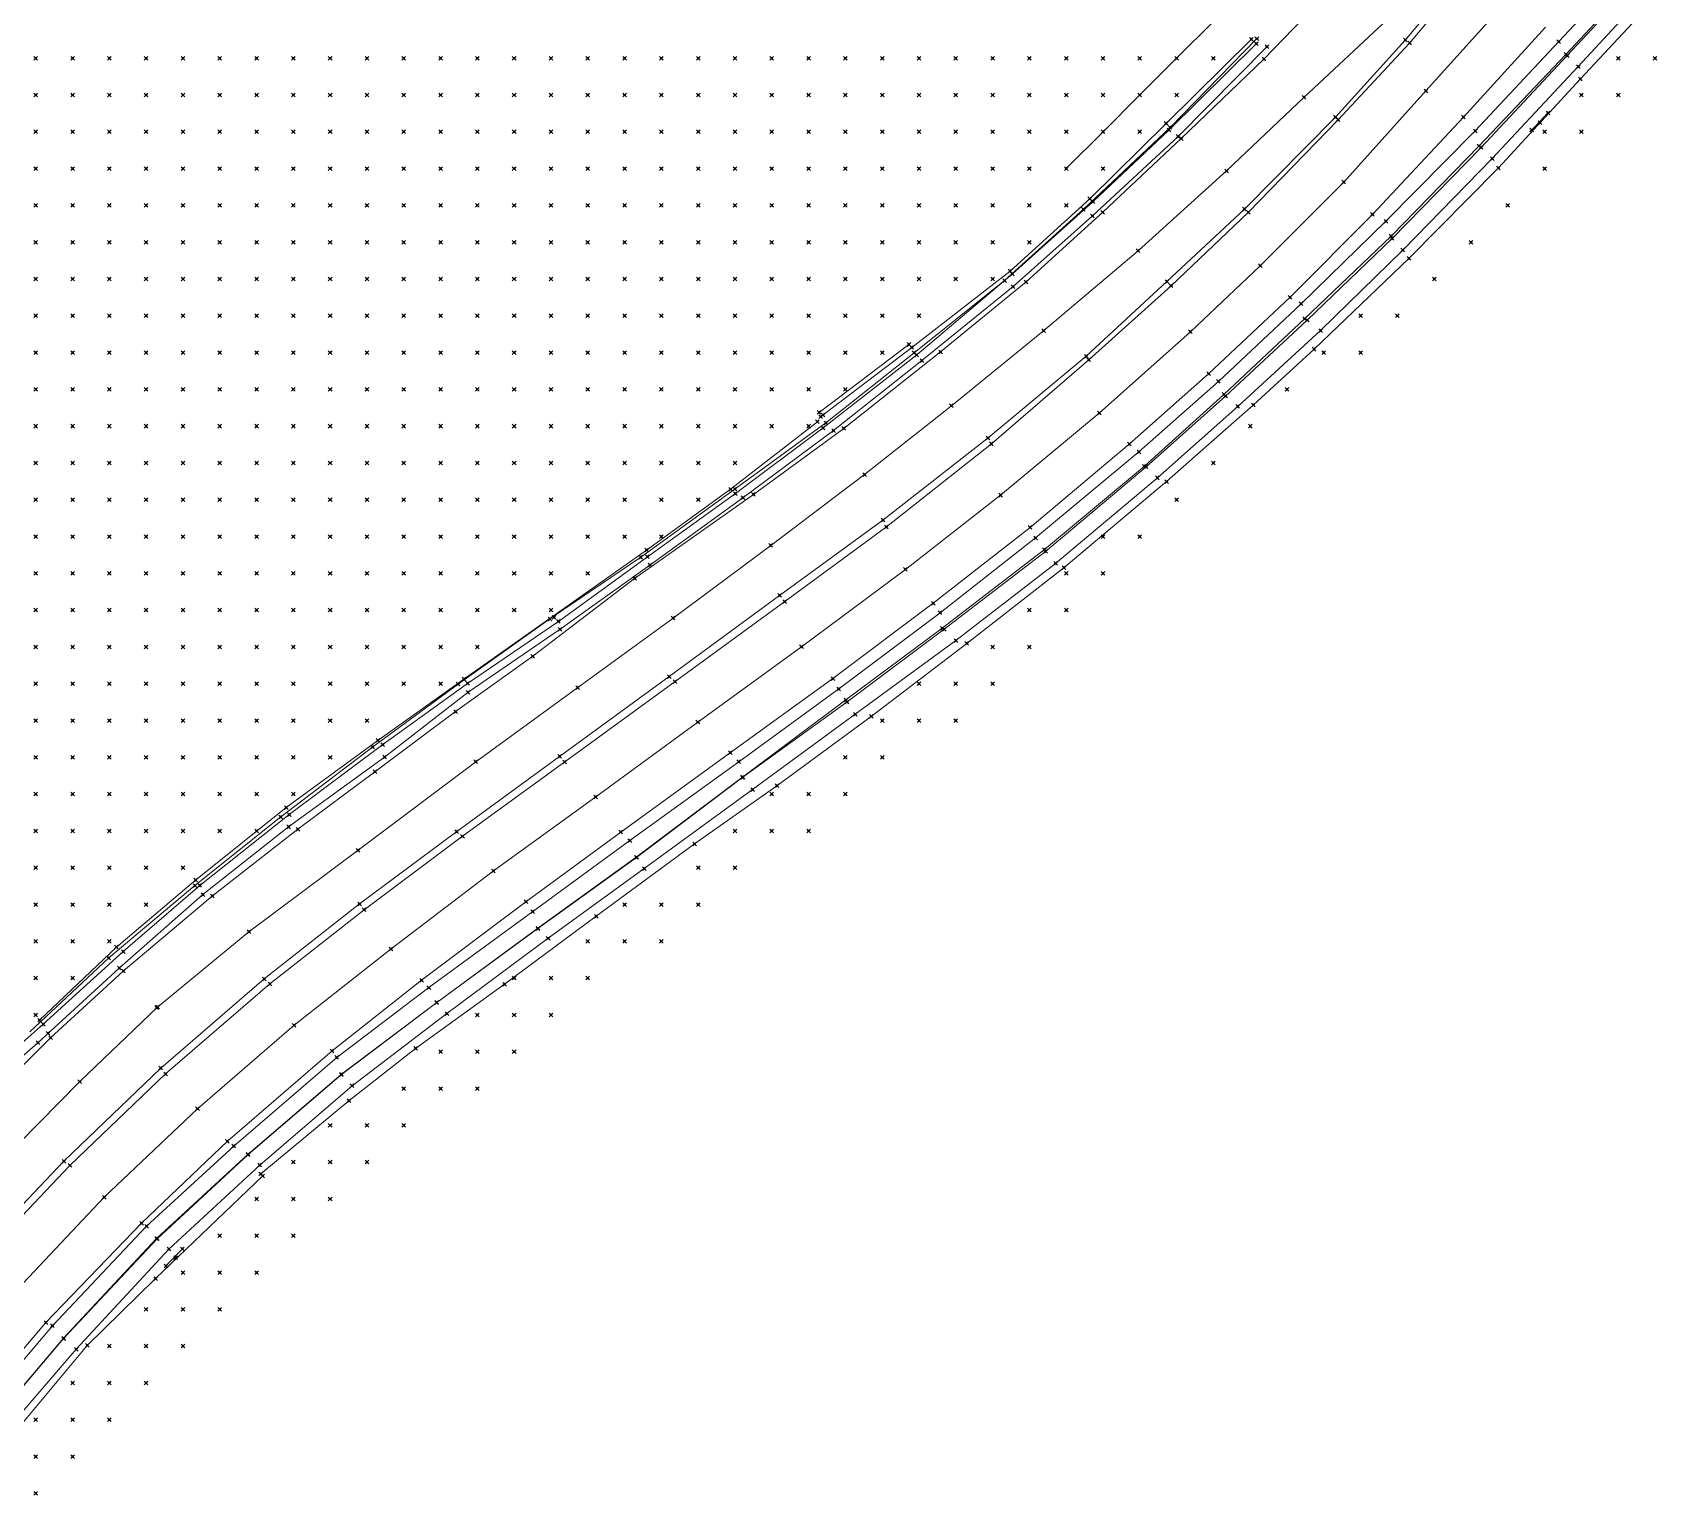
# Model space of a CAD drawing. Header units: metres. Extents: x 441556 to 446409, y 432338 to 461058.
# Drawn here: x 441929.8 to 442063.6, y 454076.5 to 454195.7 of the extents above; entities that cross this region are included whole.
import ezdxf

# ---------------------------------------------------------------- set-up
doc = ezdxf.new("R2010")
doc.units = ezdxf.units.M
doc.header["$MEASUREMENT"] = 0
doc.header["$PDMODE"] = 35
doc.header["$PDSIZE"] = 0.15
for name, color, linetype, lineweight in [('DTM-BRE-RevN_GRP_ CAROSABIL', 2, 'Continuous', 0), ('DTM-BRE-RevN_GRP_ACOSTAMENT', 2, 'Continuous', 0), ('DTM-BRE-RevN_GRP_AX', 2, 'Continuous', 0), ('DTM-BRE-RevN_GRP_CANAL', 2, 'Continuous', 0), ('DTM-BRE-RevN_GRP_PARAPET METALIC', 2, 'Continuous', 0), ('DTM-BRE-RevN_GRP_PARAPET NEW JERSEY', 2, 'Continuous', 0), ('DTM-BRE-RevN_GRP_SANT BETON SUS', 2, 'Continuous', 0), ('DTM-BRE-RevN_GRP_SANT PAMANT JOS', 2, 'Continuous', 0), ('DTM-BRE-RevN_GRP_TALUZ JOS', 2, 'Continuous', 0), ('DTM-BRE-RevN_GRP_ZID SPRIJIN JOS', 2, 'Continuous', 0), ('DTM-BRE-RevN_GRP_ZID SPRIJIN SUS', 2, 'Continuous', 0), ('DTM-BRE-RevN_YP_RevL', 1, 'Continuous', 0), ('DTM-NOK-RevN_LIDAR_co_lidar', 91, 'Continuous', 0), ('DTM-NOK-RevN_RTK', 32, 'Continuous', 0)]:
    doc.layers.add(name, color=color, linetype=linetype, lineweight=lineweight)

msp = doc.modelspace()

# ---------------------------------------------------------------- linework, layer by layer
at = {"layer": 'DTM-BRE-RevN_GRP_ CAROSABIL'}
for p, q in [((442030.109, 454193.598, 359.88), (442036.666, 454200.374, 359.946)), ((442046.368, 454188.865, 360.224), (442053.057, 454196.206, 360.142)), ((442023.37, 454187.118, 359.814), (442030.109, 454193.598, 359.88)), ((442038.959, 454180.935, 360.251), (442046.368, 454188.865, 360.224)), ((442016.972, 454181.114, 359.78), (442023.37, 454187.118, 359.814)), ((442010.734, 454175.436, 359.814), (442016.972, 454181.114, 359.78)), ((442032.243, 454174.183, 360.24), (442038.959, 454180.935, 360.251)), ((442003.756, 454169.728, 359.761), (442010.734, 454175.436, 359.814)), ((442025.607, 454167.943, 360.214), (442032.243, 454174.183, 360.24)), ((441995.87, 454163.493, 359.76), (442003.756, 454169.728, 359.761)), ((442019.142, 454162.212, 360.211), (442025.607, 454167.943, 360.214)), ((441988.508, 454158.107, 359.68), (441995.87, 454163.493, 359.76)), ((442011.049, 454155.427, 360.141), (442019.142, 454162.212, 360.211)), ((441978.824, 454151.262, 359.706), (441988.508, 454158.107, 359.68)), ((442003.165, 454149.245, 360.094), (442011.049, 454155.427, 360.141)), ((441970.527, 454144.913, 359.796), (441978.824, 454151.262, 359.706)), ((441994.98, 454143.098, 360.076), (442003.165, 454149.245, 360.094)), ((441964.238, 454140.409, 359.827), (441970.527, 454144.913, 359.796)), ((441986.629, 454137.074, 359.869), (441994.98, 454143.098, 360.076)), ((441957.655, 454135.501, 359.855), (441964.238, 454140.409, 359.827)), ((441977.696, 454130.59, 359.768), (441986.629, 454137.074, 359.869)), ((441951.385, 454130.821, 359.899), (441957.655, 454135.501, 359.855)), ((441944.41, 454125.384, 359.833), (441951.385, 454130.821, 359.899)), ((441969.965, 454124.913, 359.639), (441977.696, 454130.59, 359.768)), ((441937.15, 454119.259, 359.818), (441944.41, 454125.384, 359.833)), ((441961.459, 454118.512, 359.509), (441969.965, 454124.913, 359.639)), ((441931.23, 454113.824, 359.781), (441937.15, 454119.259, 359.818)), ((441954.168, 454112.754, 359.454), (441961.459, 454118.512, 359.509)), ((441925.351, 454107.96, 359.842), (441931.23, 454113.824, 359.781)), ((441945.641, 454105.392, 359.41), (441954.168, 454112.754, 359.454)), ((441938.636, 454098.701, 359.414), (441945.641, 454105.392, 359.41)), ((441930.841, 454090.61, 359.39), (441938.636, 454098.701, 359.414)), ((441924.731, 454083.416, 359.372), (441930.841, 454090.61, 359.39))]:
    msp.add_line(p, q, dxfattribs=at)
at = {"layer": 'DTM-BRE-RevN_GRP_ACOSTAMENT'}
for p, q in [((442054.719, 454193.974, 360.151), (442061.982, 454201.777, 359.989)), ((442047.647, 454186.512, 360.243), (442054.719, 454193.974, 360.151)), ((442040.476, 454179.162, 360.284), (442047.647, 454186.512, 360.243)), ((442033.424, 454172.434, 360.285), (442040.476, 454179.162, 360.284)), ((442026.851, 454166.265, 360.282), (442033.424, 454172.434, 360.285)), ((442020.37, 454160.408, 360.262), (442026.851, 454166.265, 360.282)), ((442012.222, 454153.612, 360.194), (442020.37, 454160.408, 360.262)), ((442003.898, 454147.199, 360.15), (442012.222, 454153.612, 360.194)), ((441996.039, 454141.354, 360.075), (442003.898, 454147.199, 360.15)), ((441987.613, 454135.061, 359.899), (441996.039, 454141.354, 360.075)), ((441978.963, 454128.532, 359.754), (441987.613, 454135.061, 359.899)), ((441970.942, 454122.743, 359.579), (441978.963, 454128.532, 359.754)), ((441962.692, 454116.7, 359.473), (441970.942, 454122.743, 359.579)), ((441954.925, 454110.855, 359.44), (441962.692, 454116.7, 359.473)), ((441947.322, 454104.324, 359.385), (441954.925, 454110.855, 359.44)), ((441939.863, 454097.459, 359.383), (441947.322, 454104.324, 359.385)), ((441932.289, 454089.334, 359.372), (441939.863, 454097.459, 359.383)), ((441926.668, 454082.718, 359.342), (441932.289, 454089.334, 359.372))]:
    msp.add_line(p, q, dxfattribs=at)
at = {"layer": 'DTM-BRE-RevN_GRP_AX'}
for p, q in [((442043.318, 454190.999, 360.149), (442050.254, 454198.722, 360.094)), ((442040.258, 454196.908, 360.046), (442033.384, 454190.488, 360.071)), ((442033.384, 454190.488, 360.071), (442027.063, 454184.473, 359.987)), ((442036.614, 454183.567, 360.177), (442043.318, 454190.999, 360.149)), ((442027.063, 454184.473, 359.987), (442019.852, 454177.975, 359.893)), ((442029.812, 454176.754, 360.159), (442036.614, 454183.567, 360.177)), ((442019.852, 454177.975, 359.893), (442012.157, 454171.445, 359.909)), ((442024.12, 454171.369, 360.176), (442029.812, 454176.754, 360.159)), ((442012.157, 454171.445, 359.909), (442004.642, 454165.344, 359.847)), ((442016.687, 454164.744, 360.061), (442024.12, 454171.369, 360.176)), ((442004.642, 454165.344, 359.847), (441997.567, 454159.732, 359.816)), ((442008.647, 454158.049, 360.046), (442016.687, 454164.744, 360.061)), ((441997.567, 454159.732, 359.816), (441989.916, 454153.952, 359.759)), ((442000.888, 454152.004, 360.005), (442008.647, 454158.049, 360.046)), ((441989.916, 454153.952, 359.759), (441981.963, 454148.026, 359.736)), ((441992.425, 454145.692, 359.929), (442000.888, 454152.004, 360.005)), ((441981.963, 454148.026, 359.736), (441974.183, 454142.364, 359.729)), ((441983.976, 454139.554, 359.835), (441992.425, 454145.692, 359.929)), ((441974.183, 454142.364, 359.729), (441965.875, 454136.318, 359.756)), ((441975.655, 454133.457, 359.767), (441983.976, 454139.554, 359.835)), ((441965.875, 454136.318, 359.756), (441956.288, 454129.113, 359.734)), ((441967.32, 454127.418, 359.686), (441975.655, 454133.457, 359.767)), ((441956.288, 454129.113, 359.734), (441947.383, 454122.46, 359.763)), ((441958.979, 454121.07, 359.603), (441967.32, 454127.418, 359.686)), ((441947.383, 454122.46, 359.763), (441939.949, 454116.323, 359.772)), ((441951.073, 454114.838, 359.535), (441958.979, 454121.07, 359.603)), ((441939.949, 454116.323, 359.772), (441933.608, 454110.245, 359.709)), ((441943.199, 454108.042, 359.483), (441951.073, 454114.838, 359.535)), ((441933.608, 454110.245, 359.709), (441926.306, 454102.861, 359.68)), ((441935.594, 454100.82, 359.465), (441943.199, 454108.042, 359.483)), ((441928.126, 454092.91, 359.427), (441935.594, 454100.82, 359.465))]:
    msp.add_line(p, q, dxfattribs=at)
at = {"layer": 'DTM-BRE-RevN_GRP_CANAL'}
for p, q in [((442051.935, 454187.805, 358.784), (442053.254, 454189.21, 358.768)), ((441940.621, 454095.224, 357.933), (441941.966, 454096.617, 358.012))]:
    msp.add_line(p, q, dxfattribs=at)
at = {"layer": 'DTM-BRE-RevN_GRP_PARAPET METALIC'}
for p, q in [((442054.143, 454195.019, 360.164), (442061.152, 454202.583, 360.011)), ((442047.34, 454187.742, 360.245), (442054.143, 454195.019, 360.164)), ((442040.053, 454180.38, 360.262), (442047.34, 454187.742, 360.245)), ((442033.137, 454173.647, 360.265), (442040.053, 454180.38, 360.262)), ((442026.399, 454167.32, 360.249), (442033.137, 454173.647, 360.265)), ((442019.926, 454161.58, 360.233), (442026.399, 454167.32, 360.249)), ((442011.497, 454154.561, 360.168), (442019.926, 454161.58, 360.233)), ((442003.723, 454148.468, 360.112), (442011.497, 454154.561, 360.168)), ((441995.466, 454142.258, 360.057), (442003.723, 454148.468, 360.112)), ((441987.305, 454136.324, 359.885), (441995.466, 454142.258, 360.057)), ((441978.434, 454129.899, 359.781), (441987.305, 454136.324, 359.885)), ((441970.521, 454124.104, 359.62), (441978.434, 454129.899, 359.781)), ((441962.052, 454117.907, 359.491), (441970.521, 454124.104, 359.62)), ((441954.546, 454112.217, 359.459), (441962.052, 454117.907, 359.491)), ((441946.159, 454104.992, 359.364), (441954.546, 454112.217, 359.459)), ((441939.05, 454098.461, 359.375), (441946.159, 454104.992, 359.364)), ((441931.375, 454090.344, 359.384), (441939.05, 454098.461, 359.375)), ((441925.35, 454083.298, 359.366), (441931.375, 454090.344, 359.384))]:
    msp.add_line(p, q, dxfattribs=at)
at = {"layer": 'DTM-BRE-RevN_GRP_PARAPET NEW JERSEY'}
for p, q in [((442048, 454202.72, 360.095), (442041.626, 454195.147, 360.116)), ((442041.989, 454194.9, 360.191), (442048.551, 454202.711, 360.081)), ((442041.626, 454195.147, 360.116), (442035.945, 454188.865, 360.1)), ((442036.151, 454188.647, 360.059), (442041.989, 454194.9, 360.191)), ((442035.945, 454188.865, 360.1), (442028.518, 454181.371, 360.014)), ((442028.847, 454181.112, 360.023), (442036.151, 454188.647, 360.059)), ((442028.518, 454181.371, 360.014), (442022.212, 454175.458, 360.041)), ((442022.55, 454175.119, 360.059), (442028.847, 454181.112, 360.023)), ((442022.212, 454175.458, 360.041), (442015.633, 454169.373, 360.003)), ((442015.834, 454169.083, 360.035), (442022.55, 454175.119, 360.059)), ((442015.633, 454169.373, 360.003), (442007.626, 454162.711, 359.982)), ((442007.901, 454162.234, 360.003), (442015.834, 454169.083, 360.035)), ((442007.626, 454162.711, 359.982), (441999.065, 454156.016, 359.961)), ((441999.347, 454155.462, 359.967), (442007.901, 454162.234, 360.003)), ((441999.065, 454156.016, 359.961), (441990.641, 454149.874, 359.886)), ((441991.062, 454149.371, 359.905), (441999.347, 454155.462, 359.967)), ((441990.641, 454149.874, 359.886), (441981.647, 454143.261, 359.832)), ((441982.116, 454142.849, 359.817), (441991.062, 454149.371, 359.905)), ((441981.647, 454143.261, 359.832), (441972.71, 454136.754, 359.772)), ((441973.131, 454136.304, 359.773), (441982.116, 454142.849, 359.817)), ((441972.71, 454136.754, 359.772), (441964.323, 454130.629, 359.724)), ((441964.796, 454130.242, 359.717), (441973.131, 454136.304, 359.773)), ((441964.323, 454130.629, 359.724), (441956.406, 454124.731, 359.683)), ((441956.776, 454124.254, 359.663), (441964.796, 454130.242, 359.717)), ((441956.406, 454124.731, 359.683), (441948.635, 454118.62, 359.655)), ((441949.105, 454118.216, 359.646), (441956.776, 454124.254, 359.663)), ((441948.635, 454118.62, 359.655), (441940.204, 454111.347, 359.6)), ((441940.603, 454110.882, 359.595), (441949.105, 454118.216, 359.646)), ((441940.204, 454111.347, 359.6), (441932.308, 454103.762, 359.595)), ((441932.806, 454103.419, 359.582), (441940.603, 454110.882, 359.595)), ((441932.308, 454103.762, 359.595), (441924.894, 454095.963, 359.609)), ((441925.308, 454095.543, 359.569), (441932.806, 454103.419, 359.582))]:
    msp.add_line(p, q, dxfattribs=at)
at = {"layer": 'DTM-BRE-RevN_GRP_SANT BETON SUS'}
for p, q in [((442022.46, 454188.03, 359.721), (442029.534, 454195.259, 359.787)), ((442023.12, 454187.287, 359.717), (442030.351, 454194.597, 359.89)), ((442015.398, 454181.357, 359.76), (442022.46, 454188.03, 359.721)), ((442016.136, 454180.814, 359.807), (442023.12, 454187.287, 359.717)), ((442008.97, 454175.537, 359.782), (442015.398, 454181.357, 359.76)), ((442009.67, 454175.048, 359.757), (442016.136, 454180.814, 359.807)), ((442001.598, 454169.653, 359.64), (442008.97, 454175.537, 359.782)), ((442002.243, 454169.019, 359.658), (442009.67, 454175.048, 359.757)), ((441994.421, 454163.943, 359.736), (442001.598, 454169.653, 359.64)), ((441995.034, 454163.319, 359.764), (442002.243, 454169.019, 359.658)), ((441987.008, 454158.562, 359.645), (441994.421, 454163.943, 359.736)), ((441987.648, 454157.844, 359.632), (441995.034, 454163.319, 359.764)), ((441979.328, 454152.996, 359.653), (441987.008, 454158.562, 359.645)), ((441980.067, 454152.349, 359.633), (441987.648, 454157.844, 359.632)), ((441971.926, 454147.965, 359.723), (441979.328, 454152.996, 359.653)), ((441972.749, 454147.116, 359.864), (441980.067, 454152.349, 359.633)), ((441964.438, 454142.646, 359.752), (441971.926, 454147.965, 359.723)), ((441965.245, 454141.982, 359.914), (441972.749, 454147.116, 359.864)), ((441957.478, 454137.527, 360.001), (441964.438, 454142.646, 359.752)), ((441958.448, 454136.706, 359.976), (441965.245, 454141.982, 359.914)), ((441949.986, 454131.828, 359.662), (441957.478, 454137.527, 360.001)), ((441950.626, 454131.016, 359.875), (441958.448, 454136.706, 359.976)), ((441942.983, 454126.232, 359.614), (441949.986, 454131.828, 359.662)), ((441943.646, 454125.494, 359.83), (441950.626, 454131.016, 359.875)), ((441935.97, 454120.337, 359.67), (441942.983, 454126.232, 359.614)), ((441936.817, 454119.497, 359.887), (441943.646, 454125.494, 359.83)), ((441929.543, 454114.317, 359.721), (441935.97, 454120.337, 359.67)), ((441930.193, 454113.413, 359.976), (441936.817, 454119.497, 359.887)), ((441926.937, 454110.575, 359.77), (441930.193, 454113.413, 359.976))]:
    msp.add_line(p, q, dxfattribs=at)
at = {"layer": 'DTM-BRE-RevN_GRP_SANT PAMANT JOS'}
for p, q in [((442029.485, 454194.838, 359.517), (442022.372, 454187.81, 359.498)), ((442022.372, 454187.81, 359.498), (442016.183, 454181.975, 359.461)), ((442016.183, 454181.975, 359.461), (442009.614, 454176.084, 359.472)), ((442009.614, 454176.084, 359.472), (442001.811, 454169.478, 359.499)), ((442001.811, 454169.478, 359.499), (441994.183, 454163.529, 359.262)), ((441994.183, 454163.529, 359.262), (441987.038, 454158.183, 359.421)), ((441987.038, 454158.183, 359.421), (441979.86, 454153.036, 359.407)), ((441979.86, 454153.036, 359.407), (441972.617, 454147.76, 359.568)), ((441972.617, 454147.76, 359.568), (441965.213, 454142.708, 359.463)), ((441965.213, 454142.708, 359.463), (441958.299, 454137.716, 359.396)), ((441958.299, 454137.716, 359.396), (441950.672, 454132.014, 359.419)), ((441950.672, 454132.014, 359.419), (441943.383, 454126.237, 359.351)), ((441943.383, 454126.237, 359.351), (441937.147, 454120.851, 359.332)), ((441937.147, 454120.851, 359.332), (441930.632, 454114.93, 359.336)), ((441930.632, 454114.93, 359.336), (441926.329, 454111.13, 359.392))]:
    msp.add_line(p, q, dxfattribs=at)
at = {"layer": 'DTM-BRE-RevN_GRP_TALUZ JOS'}
for p, q in [((441993.72, 454164.039, 359.512), (441986.646, 454158.526, 359.61)), ((441986.646, 454158.526, 359.61), (441979.795, 454153.578, 359.617)), ((441964.914, 454143.052, 359.698), (441957.9, 454138.064, 359.599)), ((441957.9, 454138.064, 359.599), (441950.427, 454132.588, 359.58)), ((441950.427, 454132.588, 359.58), (441943.041, 454126.674, 359.583)), ((441943.041, 454126.674, 359.583), (441936.596, 454121.218, 359.596)), ((441936.596, 454121.218, 359.596), (441930.323, 454115.257, 359.56))]:
    msp.add_line(p, q, dxfattribs=at)
at = {"layer": 'DTM-BRE-RevN_GRP_ZID SPRIJIN JOS'}
for p, q in [((442063.627, 454200.27, 355.606), (442055.904, 454191.975, 355.683)), ((442029.086, 454195.211, 359.7), (442022.143, 454188.348, 359.701)), ((442055.904, 454191.975, 355.683), (442049.225, 454184.721, 355.741)), ((442022.143, 454188.348, 359.701), (442015.921, 454182.214, 359.699)), ((442049.225, 454184.721, 355.741), (442041.931, 454177.345, 355.782)), ((442015.921, 454182.214, 359.699), (442009.42, 454176.308, 359.694)), ((442041.931, 454177.345, 355.782), (442034.199, 454169.949, 355.842)), ((442009.42, 454176.308, 359.694), (442001.411, 454170.087, 359.673)), ((442001.411, 454170.087, 359.673), (441994.187, 454164.595, 360.796)), ((442034.199, 454169.949, 355.842), (442029.259, 454165.41, 355.89)), ((442029.259, 454165.41, 355.89), (442022.181, 454159.15, 355.757)), ((441994.187, 454164.595, 360.796), (441993.984, 454164.451, 359.643)), ((442022.181, 454159.15, 355.757), (442013.828, 454152.146, 355.628)), ((442013.828, 454152.146, 355.628), (442005.896, 454145.968, 355.655)), ((442005.896, 454145.968, 355.655), (441998.104, 454140.022, 355.658)), ((441998.104, 454140.022, 355.658), (441990.419, 454134.36, 355.565)), ((441990.419, 454134.36, 355.565), (441983.712, 454129.619, 355.557)), ((441983.712, 454129.619, 355.557), (441975.691, 454123.732, 355.447)), ((441975.691, 454123.732, 355.447), (441968.224, 454118.185, 355.348)), ((441968.224, 454118.185, 355.348), (441960.973, 454112.955, 355.277)), ((441960.973, 454112.955, 355.277), (441955.536, 454108.688, 355.337)), ((441955.536, 454108.688, 355.337), (441948.358, 454102.721, 355.376)), ((441948.513, 454102.559, 355.341), (441939.777, 454094.195, 355.353)), ((441948.358, 454102.721, 355.376), (441948.513, 454102.559, 355.341)), ((441939.777, 454094.195, 355.353), (441934.217, 454088.749, 355.27)), ((441934.217, 454088.749, 355.27), (441928.218, 454081.556, 355.248))]:
    msp.add_line(p, q, dxfattribs=at)
at = {"layer": 'DTM-BRE-RevN_GRP_ZID SPRIJIN SUS'}
for p, q in [((442054.831, 454193.884, 359.921), (442062.015, 454201.609, 359.896)), ((442063.188, 454201.056, 359.9), (442055.736, 454192.977, 359.942)), ((442047.807, 454186.392, 359.964), (442054.831, 454193.884, 359.921)), ((442055.736, 454192.977, 359.942), (442048.718, 454185.478, 359.979)), ((442040.563, 454178.975, 360.001), (442047.807, 454186.392, 359.964)), ((442048.718, 454185.478, 359.979), (442041.431, 454178.029, 359.988)), ((442033.636, 454172.321, 360.029), (442040.563, 454178.975, 360.001)), ((442041.431, 454178.029, 359.988), (442034.736, 454171.467, 360.017)), ((442026.98, 454166.125, 359.993), (442033.636, 454172.321, 360.029)), ((442034.736, 454171.467, 360.017), (442027.98, 454165.277, 360.017)), ((441993.859, 454164.788, 361.42), (442001.179, 454170.33, 362.011)), ((442020.513, 454160.368, 359.994), (442026.98, 454166.125, 359.993)), ((442027.98, 454165.277, 360.017), (442021.427, 454159.462, 360.005)), ((442012.313, 454153.463, 359.964), (442020.513, 454160.368, 359.994)), ((442021.427, 454159.462, 360.005), (442013.128, 454152.489, 359.966)), ((442004.064, 454147.121, 359.884), (442012.313, 454153.463, 359.964)), ((442013.128, 454152.489, 359.966), (442005.016, 454146.198, 359.93)), ((441996.143, 454141.196, 359.901), (442004.064, 454147.121, 359.884)), ((442005.016, 454146.198, 359.93), (441996.8, 454140.191, 359.898)), ((441987.656, 454135.055, 359.823), (441996.143, 454141.196, 359.901)), ((441996.8, 454140.191, 359.898), (441988.434, 454134.053, 359.82)), ((441978.984, 454128.521, 359.758), (441987.656, 454135.055, 359.823)), ((441988.434, 454134.053, 359.82), (441979.615, 454127.613, 359.741)), ((441970.941, 454122.725, 359.691), (441978.984, 454128.521, 359.758)), ((441979.615, 454127.613, 359.741), (441971.778, 454121.93, 359.683)), ((441962.694, 454116.686, 359.618), (441970.941, 454122.725, 359.691)), ((441971.778, 454121.93, 359.683), (441963.52, 454115.79, 359.617)), ((441954.929, 454110.82, 359.577), (441962.694, 454116.686, 359.618)), ((441963.52, 454115.79, 359.617), (441955.803, 454109.917, 359.567)), ((441947.311, 454104.293, 359.568), (441954.929, 454110.82, 359.577)), ((441955.803, 454109.917, 359.567), (441948.277, 454103.444, 359.571)), ((441939.916, 454097.448, 359.56), (441947.311, 454104.293, 359.568)), ((441948.277, 454103.444, 359.571), (441940.868, 454096.596, 359.565)), ((441932.281, 454089.304, 359.523), (441939.916, 454097.448, 359.56)), ((441940.868, 454096.596, 359.565), (441933.313, 454088.434, 359.519)), ((441926.678, 454082.696, 359.512), (441932.281, 454089.304, 359.523)), ((441933.313, 454088.434, 359.519), (441927.734, 454081.941, 359.515))]:
    msp.add_line(p, q, dxfattribs=at)
at = {"layer": 'DTM-BRE-RevN_YP_RevL'}
for p, q in [((442022.995, 454193.667, 365.319), (442025.995, 454196.666, 364.91)), ((442019.996, 454190.667, 365.051), (442022.995, 454193.667, 365.319)), ((442016.997, 454187.668, 364.258), (442019.996, 454190.667, 365.051)), ((442013.997, 454184.669, 364.177), (442016.997, 454187.668, 364.258)), ((441964.914, 454143.052, 359.698), (441979.795, 454153.578, 359.617))]:
    msp.add_line(p, q, dxfattribs=at)
at = {"layer": 'DTM-NOK-RevN_LIDAR_co_lidar'}
for p in [(441930.016, 454193.667, 416.14), (441933.015, 454193.667, 414.818), (441936.014, 454193.667, 413.665), (441939.014, 454193.667, 412.756), (441942.013, 454193.667, 411.867), (441945.012, 454193.667, 410.833), (441948.012, 454193.667, 409.297), (441951.011, 454193.667, 407.536), (441954.011, 454193.667, 406.048), (441957.01, 454193.667, 403.857), (441960.009, 454193.667, 401.355), (441963.009, 454193.667, 397.54), (441966.008, 454193.667, 392.348), (441969.007, 454193.667, 389.412), (441972.007, 454193.667, 387.312), (441975.006, 454193.667, 384.961), (441978.005, 454193.667, 382.69), (441981.005, 454193.667, 380.436), (441984.004, 454193.667, 378.273), (441987.003, 454193.667, 376.326), (441990.003, 454193.667, 374.804), (441993.002, 454193.667, 373.872), (441996.001, 454193.667, 373.315), (441999.001, 454193.667, 372.86), (442002, 454193.667, 371.96), (442004.999, 454193.667, 371.08), (442007.999, 454193.667, 370.249), (442010.998, 454193.667, 368.781), (442013.997, 454193.667, 367.971), (442016.997, 454193.667, 366.989), (442019.996, 454193.667, 365.71), (442022.995, 454193.667, 365.319), (442025.995, 454193.667, 362.688), (442058.988, 454193.667, 356.328), (442061.987, 454193.667, 355.691), (441930.016, 454190.667, 413.919), (441933.015, 454190.667, 412.648), (441936.014, 454190.667, 411.857), (441939.014, 454190.667, 410.973), (441942.013, 454190.667, 410.158), (441945.012, 454190.667, 409.295), (441948.012, 454190.667, 407.52), (441951.011, 454190.667, 405.755), (441954.011, 454190.667, 404.171), (441957.01, 454190.667, 402.209), (441960.009, 454190.667, 399.72), (441963.009, 454190.667, 396.572), (441966.008, 454190.667, 391.204), (441969.007, 454190.667, 388.063), (441972.007, 454190.667, 385.91), (441975.006, 454190.667, 383.491), (441978.005, 454190.667, 381.346), (441981.005, 454190.667, 379.348), (441984.004, 454190.667, 377.299), (441987.003, 454190.667, 375.241), (441990.003, 454190.667, 373.562), (441993.002, 454190.667, 372.492), (441996.001, 454190.667, 371.741), (441999.001, 454190.667, 371.095), (442002, 454190.667, 370.042), (442004.999, 454190.667, 369.366), (442007.999, 454190.667, 368.402), (442010.998, 454190.667, 367.6), (442013.997, 454190.667, 366.603), (442016.997, 454190.667, 365.372), (442019.996, 454190.667, 365.051), (442022.995, 454190.667, 361.854), (442055.988, 454190.667, 356.113), (442058.988, 454190.667, 355.761), (441930.016, 454187.668, 411.712), (441933.015, 454187.668, 410.96), (441936.014, 454187.668, 409.884), (441939.014, 454187.668, 408.914), (441942.013, 454187.668, 407.857), (441945.012, 454187.668, 407.107), (441948.012, 454187.668, 405.286), (441951.011, 454187.668, 403.641), (441954.011, 454187.668, 401.872), (441957.01, 454187.668, 399.846), (441960.009, 454187.668, 396.794), (441963.009, 454187.668, 394.253), (441966.008, 454187.668, 389.14), (441969.007, 454187.668, 386.307), (441972.007, 454187.668, 384.309), (441975.006, 454187.668, 381.985), (441978.005, 454187.668, 380.025), (441981.005, 454187.668, 378.269), (441984.004, 454187.668, 376.433), (441987.003, 454187.668, 374.339), (441990.003, 454187.668, 372.392), (441993.002, 454187.668, 371.353), (441996.001, 454187.668, 370.821), (441999.001, 454187.668, 370.026), (442002, 454187.668, 369.055), (442004.999, 454187.668, 368.01), (442007.999, 454187.668, 366.78), (442010.998, 454187.668, 365.976), (442013.997, 454187.668, 365.115), (442016.997, 454187.668, 364.258), (442019.996, 454187.668, 361.208), (442052.989, 454187.668, 356.304), (442055.988, 454187.668, 355.739), (441930.016, 454184.669, 409.747), (441933.015, 454184.669, 408.745), (441936.014, 454184.669, 408.036), (441939.014, 454184.669, 407.457), (441942.013, 454184.669, 405.909), (441945.012, 454184.669, 404.829), (441948.012, 454184.669, 403.099), (441951.011, 454184.669, 401.759), (441954.011, 454184.669, 399.079), (441957.01, 454184.669, 397.089), (441960.009, 454184.669, 394.618), (441963.009, 454184.669, 390.305), (441966.008, 454184.669, 387.206), (441969.007, 454184.669, 384.816), (441972.007, 454184.669, 382.755), (441975.006, 454184.669, 380.733), (441978.005, 454184.669, 379.055), (441981.005, 454184.669, 377.28), (441984.004, 454184.669, 375.207), (441987.003, 454184.669, 373.025), (441990.003, 454184.669, 371.116), (441993.002, 454184.669, 370.122), (441996.001, 454184.669, 369.701), (441999.001, 454184.669, 368.912), (442002, 454184.669, 368.117), (442004.999, 454184.669, 366.776), (442007.999, 454184.669, 365.494), (442010.998, 454184.669, 364.795), (442013.997, 454184.669, 364.177), (442016.997, 454184.669, 360.653), (442052.989, 454184.669, 355.785), (441930.016, 454181.669, 407.836), (441933.015, 454181.669, 406.783), (441936.014, 454181.669, 406.084), (441939.014, 454181.669, 405.265), (441942.013, 454181.669, 403.661), (441945.012, 454181.669, 402.466), (441948.012, 454181.669, 400.629), (441951.011, 454181.669, 398.544), (441954.011, 454181.669, 396.347), (441957.01, 454181.669, 394.627), (441960.009, 454181.669, 392.757), (441963.009, 454181.669, 388.486), (441966.008, 454181.669, 385.768), (441969.007, 454181.669, 383.505), (441972.007, 454181.669, 381.397), (441975.006, 454181.669, 379.72), (441978.005, 454181.669, 378.055), (441981.005, 454181.669, 376.157), (441984.004, 454181.669, 373.823), (441987.003, 454181.669, 371.672), (441990.003, 454181.669, 370.077), (441993.002, 454181.669, 368.924), (441996.001, 454181.669, 368.263), (441999.001, 454181.669, 367.56), (442002, 454181.669, 366.878), (442004.999, 454181.669, 365.623), (442007.999, 454181.669, 364.258), (442010.998, 454181.669, 362.146), (442013.997, 454181.669, 360.909), (442049.989, 454181.669, 355.855), (441930.016, 454178.67, 406.021), (441933.015, 454178.67, 404.8), (441936.014, 454178.67, 403.765), (441939.014, 454178.67, 402.607), (441942.013, 454178.67, 401.303), (441945.012, 454178.67, 399.912), (441948.012, 454178.67, 398.264), (441951.011, 454178.67, 396.038), (441954.011, 454178.67, 394.352), (441957.01, 454178.67, 392.45), (441960.009, 454178.67, 389), (441963.009, 454178.67, 386.38), (441966.008, 454178.67, 384.185), (441969.007, 454178.67, 382.236), (441972.007, 454178.67, 380.348), (441975.006, 454178.67, 378.546), (441978.005, 454178.67, 376.572), (441981.005, 454178.67, 374.651), (441984.004, 454178.67, 372.631), (441987.003, 454178.67, 370.605), (441990.003, 454178.67, 368.9), (441993.002, 454178.67, 367.684), (441996.001, 454178.67, 366.973), (441999.001, 454178.67, 366.23), (442002, 454178.67, 365.377), (442004.999, 454178.67, 364.423), (442007.999, 454178.67, 363.094), (442010.998, 454178.67, 360.15), (442046.99, 454178.67, 355.896), (441930.016, 454175.671, 404.013), (441933.015, 454175.671, 402.732), (441936.014, 454175.671, 401.532), (441939.014, 454175.671, 400.323), (441942.013, 454175.671, 399.179), (441945.012, 454175.671, 397.466), (441948.012, 454175.671, 395.865), (441951.011, 454175.671, 394.084), (441954.011, 454175.671, 391.474), (441957.01, 454175.671, 389.834), (441960.009, 454175.671, 386.819), (441963.009, 454175.671, 384.72), (441966.008, 454175.671, 382.81), (441969.007, 454175.671, 380.788), (441972.007, 454175.671, 378.894), (441975.006, 454175.671, 377.061), (441978.005, 454175.671, 375.139), (441981.005, 454175.671, 373.238), (441984.004, 454175.671, 371.219), (441987.003, 454175.671, 369.15), (441990.003, 454175.671, 367.438), (441993.002, 454175.671, 366.313), (441996.001, 454175.671, 365.583), (441999.001, 454175.671, 364.835), (442002, 454175.671, 364.085), (442004.999, 454175.671, 363.068), (442007.999, 454175.671, 360.829), (442043.991, 454175.671, 355.79), (441930.016, 454172.671, 401.794), (441933.015, 454172.671, 400.506), (441936.014, 454172.671, 399.349), (441939.014, 454172.671, 398.198), (441942.013, 454172.671, 396.803), (441945.012, 454172.671, 395.084), (441948.012, 454172.671, 393.349), (441951.011, 454172.671, 391.654), (441954.011, 454172.671, 389.374), (441957.01, 454172.671, 387.482), (441960.009, 454172.671, 385.502), (441963.009, 454172.671, 383.395), (441966.008, 454172.671, 381.327), (441969.007, 454172.671, 379.227), (441972.007, 454172.671, 377.174), (441975.006, 454172.671, 375.367), (441978.005, 454172.671, 373.602), (441981.005, 454172.671, 371.669), (441984.004, 454172.671, 369.487), (441987.003, 454172.671, 367.4), (441990.003, 454172.671, 365.835), (441993.002, 454172.671, 364.853), (441996.001, 454172.671, 364.145), (441999.001, 454172.671, 363.316), (442002, 454172.671, 362.309), (442037.992, 454172.671, 356.712), (442040.991, 454172.671, 355.85), (441930.016, 454169.672, 399.648), (441933.015, 454169.672, 398.163), (441936.014, 454169.672, 396.825), (441939.014, 454169.672, 395.576), (441942.013, 454169.672, 394.132), (441945.012, 454169.672, 392.424), (441948.012, 454169.672, 390.467), (441951.011, 454169.672, 388.648), (441954.011, 454169.672, 387.282), (441957.01, 454169.672, 385.559), (441960.009, 454169.672, 383.788), (441963.009, 454169.672, 381.989), (441966.008, 454169.672, 379.948), (441969.007, 454169.672, 377.825), (441972.007, 454169.672, 375.307), (441975.006, 454169.672, 373.458), (441978.005, 454169.672, 371.846), (441981.005, 454169.672, 369.911), (441984.004, 454169.672, 367.673), (441987.003, 454169.672, 365.702), (441990.003, 454169.672, 364.311), (441993.002, 454169.672, 363.345), (441996.001, 454169.672, 362.517), (441999.001, 454169.672, 361.423), (442034.993, 454169.672, 356.67), (442037.992, 454169.672, 355.847), (441930.016, 454166.673, 397.317), (441933.015, 454166.673, 395.597), (441936.014, 454166.673, 394.072), (441939.014, 454166.673, 392.809), (441942.013, 454166.673, 391.394), (441945.012, 454166.673, 389.529), (441948.012, 454166.673, 387.499), (441951.011, 454166.673, 386.191), (441954.011, 454166.673, 385.105), (441957.01, 454166.673, 383.863), (441960.009, 454166.673, 382.163), (441963.009, 454166.673, 380.463), (441966.008, 454166.673, 378.294), (441969.007, 454166.673, 375.605), (441972.007, 454166.673, 373.04), (441975.006, 454166.673, 371.286), (441978.005, 454166.673, 369.715), (441981.005, 454166.673, 367.846), (441984.004, 454166.673, 365.771), (441987.003, 454166.673, 363.959), (441990.003, 454166.673, 362.667), (441993.002, 454166.673, 361.687), (441996.001, 454166.673, 360.804), (442031.993, 454166.673, 356.423), (441930.016, 454163.673, 394.743), (441933.015, 454163.673, 393.098), (441936.014, 454163.673, 391.501), (441939.014, 454163.673, 390.209), (441942.013, 454163.673, 388.719), (441945.012, 454163.673, 387.003), (441948.012, 454163.673, 385.111), (441951.011, 454163.673, 384.027), (441954.011, 454163.673, 383.186), (441957.01, 454163.673, 382.179), (441960.009, 454163.673, 380.767), (441963.009, 454163.673, 378.988), (441966.008, 454163.673, 376.105), (441969.007, 454163.673, 373.014), (441972.007, 454163.673, 370.667), (441975.006, 454163.673, 369.035), (441978.005, 454163.673, 367.487), (441981.005, 454163.673, 365.732), (441984.004, 454163.673, 363.954), (441987.003, 454163.673, 362.299), (441990.003, 454163.673, 361.052), (441993.002, 454163.673, 360.305), (442028.994, 454163.673, 356.296), (441930.016, 454160.674, 392.341), (441933.015, 454160.674, 390.786), (441936.014, 454160.674, 389.098), (441939.014, 454160.674, 387.606), (441942.013, 454160.674, 386.069), (441945.012, 454160.674, 384.646), (441948.012, 454160.674, 383.131), (441951.011, 454160.674, 381.959), (441954.011, 454160.674, 381.35), (441957.01, 454160.674, 380.481), (441960.009, 454160.674, 379.257), (441963.009, 454160.674, 377.574), (441966.008, 454160.674, 373.779), (441969.007, 454160.674, 370.709), (441972.007, 454160.674, 368.538), (441975.006, 454160.674, 366.934), (441978.005, 454160.674, 365.377), (441981.005, 454160.674, 363.74), (441984.004, 454160.674, 362.237), (441987.003, 454160.674, 360.896), (442025.995, 454160.674, 356.25), (441930.016, 454157.675, 390.012), (441933.015, 454157.675, 388.29), (441936.014, 454157.675, 386.588), (441939.014, 454157.675, 384.937), (441942.013, 454157.675, 383.431), (441945.012, 454157.675, 382.107), (441948.012, 454157.675, 381.036), (441951.011, 454157.675, 380.338), (441954.011, 454157.675, 379.64), (441957.01, 454157.675, 378.801), (441960.009, 454157.675, 377.431), (441963.009, 454157.675, 374.682), (441966.008, 454157.675, 370.95), (441969.007, 454157.675, 368.373), (441972.007, 454157.675, 366.527), (441975.006, 454157.675, 364.851), (441978.005, 454157.675, 363.243), (441981.005, 454157.675, 361.759), (441984.004, 454157.675, 360.615), (442022.995, 454157.675, 356.023), (441930.016, 454154.675, 387.519), (441933.015, 454154.675, 385.749), (441936.014, 454154.675, 384.078), (441939.014, 454154.675, 382.4), (441942.013, 454154.675, 381.029), (441945.012, 454154.675, 379.887), (441948.012, 454154.675, 378.999), (441951.011, 454154.675, 378.445), (441954.011, 454154.675, 377.755), (441957.01, 454154.675, 376.735), (441960.009, 454154.675, 374.509), (441963.009, 454154.675, 370.592), (441966.008, 454154.675, 368.032), (441969.007, 454154.675, 366.271), (441972.007, 454154.675, 364.446), (441975.006, 454154.675, 362.691), (441978.005, 454154.675, 361.292), (441981.005, 454154.675, 360.256), (442016.997, 454154.675, 356.584), (442019.996, 454154.675, 355.84), (441930.016, 454151.676, 385.17), (441933.015, 454151.676, 383.457), (441936.014, 454151.676, 381.716), (441939.014, 454151.676, 380.166), (441942.013, 454151.676, 378.926), (441945.012, 454151.676, 377.872), (441948.012, 454151.676, 377.14), (441951.011, 454151.676, 376.346), (441954.011, 454151.676, 375.678), (441957.01, 454151.676, 374.303), (441960.009, 454151.676, 371.143), (441963.009, 454151.676, 368.552), (441966.008, 454151.676, 366.342), (441969.007, 454151.676, 364.126), (441972.007, 454151.676, 362.241), (441975.006, 454151.676, 360.859), (442013.997, 454151.676, 356.24), (442016.997, 454151.676, 355.716), (441930.016, 454148.677, 382.906), (441933.015, 454148.677, 381.159), (441936.014, 454148.677, 379.332), (441939.014, 454148.677, 377.943), (441942.013, 454148.677, 376.875), (441945.012, 454148.677, 375.706), (441948.012, 454148.677, 375.061), (441951.011, 454148.677, 374.431), (441954.011, 454148.677, 373.492), (441957.01, 454148.677, 372.164), (441960.009, 454148.677, 369.867), (441963.009, 454148.677, 366.728), (441966.008, 454148.677, 364.134), (441969.007, 454148.677, 361.801), (441972.007, 454148.677, 360.419), (442010.998, 454148.677, 355.806), (442013.997, 454148.677, 355.646), (441930.016, 454145.677, 380.802), (441933.015, 454145.677, 379.102), (441936.014, 454145.677, 377.35), (441939.014, 454145.677, 375.953), (441942.013, 454145.677, 374.689), (441945.012, 454145.677, 373.462), (441948.012, 454145.677, 372.594), (441951.011, 454145.677, 372.202), (441954.011, 454145.677, 371.216), (441957.01, 454145.677, 369.911), (441960.009, 454145.677, 367.682), (441963.009, 454145.677, 363.291), (441966.008, 454145.677, 361.345), (442007.999, 454145.677, 355.778), (442010.998, 454145.677, 355.633), (441930.016, 454142.678, 378.954), (441933.015, 454142.678, 377.503), (441936.014, 454142.678, 375.657), (441939.014, 454142.678, 373.801), (441942.013, 454142.678, 372.238), (441945.012, 454142.678, 371.061), (441948.012, 454142.678, 370.212), (441951.011, 454142.678, 369.57), (441954.011, 454142.678, 368.667), (441957.01, 454142.678, 367.124), (441960.009, 454142.678, 364.034), (441963.009, 454142.678, 360.96), (442002, 454142.678, 356.514), (442004.999, 454142.678, 355.654), (442007.999, 454142.678, 355.549), (441930.016, 454139.678, 377.21), (441933.015, 454139.678, 375.54), (441936.014, 454139.678, 373.483), (441939.014, 454139.678, 371.287), (441942.013, 454139.678, 369.865), (441945.012, 454139.678, 368.651), (441948.012, 454139.678, 367.552), (441951.011, 454139.678, 366.69), (441954.011, 454139.678, 365.342), (441957.01, 454139.678, 362.898), (441999.001, 454139.678, 356.043), (442002, 454139.678, 355.597), (442004.999, 454139.678, 355.497), (441930.016, 454136.679, 375.248), (441933.015, 454136.679, 373.207), (441936.014, 454136.679, 371.193), (441939.014, 454136.679, 368.831), (441942.013, 454136.679, 367.168), (441945.012, 454136.679, 365.863), (441948.012, 454136.679, 365.087), (441951.011, 454136.679, 363.563), (441954.011, 454136.679, 362.001), (441996.001, 454136.679, 355.633), (441999.001, 454136.679, 355.579), (441930.016, 454133.68, 373.288), (441933.015, 454133.68, 371.257), (441936.014, 454133.68, 368.92), (441939.014, 454133.68, 366.203), (441942.013, 454133.68, 364.7), (441945.012, 454133.68, 363.384), (441948.012, 454133.68, 362.208), (441951.011, 454133.68, 360.755), (441990.003, 454133.68, 356.078), (441993.002, 454133.68, 355.607), (441996.001, 454133.68, 355.538), (441930.016, 454130.68, 371.42), (441933.015, 454130.68, 369.229), (441936.014, 454130.68, 366.459), (441939.014, 454130.68, 364.011), (441942.013, 454130.68, 362.394), (441945.012, 454130.68, 361.028), (441948.012, 454130.68, 360.045), (441987.003, 454130.68, 355.966), (441990.003, 454130.68, 355.617), (441993.002, 454130.68, 355.556), (441930.016, 454127.681, 368.518), (441933.015, 454127.681, 366.27), (441936.014, 454127.681, 363.949), (441939.014, 454127.681, 362.494), (441942.013, 454127.681, 360.899), (441984.004, 454127.681, 355.836), (441987.003, 454127.681, 355.595), (441930.016, 454124.682, 366.03), (441933.015, 454124.682, 364.01), (441936.014, 454124.682, 362.027), (441939.014, 454124.682, 360.472), (441978.005, 454124.682, 356.193), (441981.005, 454124.682, 355.66), (441984.004, 454124.682, 355.545), (441930.016, 454121.682, 364.143), (441933.015, 454121.682, 362.523), (441936.014, 454121.682, 360.715), (441975.006, 454121.682, 355.861), (441978.005, 454121.682, 355.536), (441981.005, 454121.682, 355.459), (441930.016, 454118.683, 362.167), (441933.015, 454118.683, 360.612), (441969.007, 454118.683, 356.38), (441972.007, 454118.683, 355.668), (441975.006, 454118.683, 355.439), (441930.016, 454115.684, 360.5), (441966.008, 454115.684, 355.965), (441969.007, 454115.684, 355.487), (441972.007, 454115.684, 355.38), (441963.009, 454112.684, 355.726), (441966.008, 454112.684, 355.407), (441969.007, 454112.684, 355.354), (441960.009, 454109.685, 355.54), (441963.009, 454109.685, 355.338), (441966.008, 454109.685, 355.339), (441954.011, 454106.686, 356.092), (441957.01, 454106.686, 355.546), (441960.009, 454106.686, 355.377), (441951.011, 454103.686, 355.759), (441954.011, 454103.686, 355.583), (441957.01, 454103.686, 355.409), (441948.012, 454100.687, 355.71), (441951.011, 454100.687, 355.442), (441954.011, 454100.687, 355.388), (441945.012, 454097.688, 355.723), (441948.012, 454097.688, 355.411), (441951.011, 454097.688, 355.346), (441942.013, 454094.688, 355.526), (441945.012, 454094.688, 355.395), (441948.012, 454094.688, 355.332), (441939.014, 454091.689, 355.566), (441942.013, 454091.689, 355.413), (441945.012, 454091.689, 355.326), (441936.014, 454088.69, 355.682), (441939.014, 454088.69, 355.388), (441942.013, 454088.69, 355.354), (441933.015, 454085.69, 355.565), (441936.014, 454085.69, 355.386), (441939.014, 454085.69, 355.324), (441930.016, 454082.691, 355.821), (441933.015, 454082.691, 355.426), (441936.014, 454082.691, 355.379), (441930.016, 454079.692, 355.397), (441933.015, 454079.692, 355.385), (441930.016, 454076.692, 355.376)]:
    msp.add_point(p, dxfattribs=at)
at = {"layer": 'DTM-NOK-RevN_RTK'}
for p in [(442029.086, 454195.211, 359.7), (442029.485, 454194.838, 359.517), (442029.534, 454195.259, 359.787), (442030.351, 454194.597, 359.89), (442041.626, 454195.147, 360.116), (442041.989, 454194.9, 360.191), (442054.143, 454195.019, 360.164), (442054.719, 454193.974, 360.151), (442030.109, 454193.598, 359.88), (442054.831, 454193.884, 359.921), (442055.736, 454192.977, 359.942), (442055.904, 454191.975, 355.683), (442033.384, 454190.488, 360.071), (442043.318, 454190.999, 360.149), (442035.945, 454188.865, 360.1), (442036.151, 454188.647, 360.059), (442046.368, 454188.865, 360.224), (442053.254, 454189.21, 358.768), (442022.143, 454188.348, 359.701), (442022.372, 454187.81, 359.498), (442022.46, 454188.03, 359.721), (442023.12, 454187.287, 359.717), (442047.34, 454187.742, 360.245), (442051.935, 454187.805, 358.784), (442052.614, 454188.421, 357.588), (442023.37, 454187.118, 359.814), (442047.647, 454186.512, 360.243), (442047.807, 454186.392, 359.964), (442048.718, 454185.478, 359.979), (442049.225, 454184.721, 355.741), (442027.063, 454184.473, 359.987), (442036.614, 454183.567, 360.177), (442015.921, 454182.214, 359.699), (442016.183, 454181.975, 359.461), (442015.398, 454181.357, 359.76), (442016.136, 454180.814, 359.807), (442016.972, 454181.114, 359.78), (442028.518, 454181.371, 360.014), (442028.847, 454181.112, 360.023), (442038.959, 454180.935, 360.251), (442040.053, 454180.38, 360.262), (442019.852, 454177.975, 359.893), (442040.476, 454179.162, 360.284), (442040.563, 454178.975, 360.001), (442041.431, 454178.029, 359.988), (442029.812, 454176.754, 360.159), (442041.931, 454177.345, 355.782), (442008.97, 454175.537, 359.782), (442009.42, 454176.308, 359.694), (442009.614, 454176.084, 359.472), (442010.734, 454175.436, 359.814), (442022.212, 454175.458, 360.041), (442009.67, 454175.048, 359.757), (442022.55, 454175.119, 360.059), (442032.243, 454174.183, 360.24), (442033.137, 454173.647, 360.265), (442012.157, 454171.445, 359.909), (442024.12, 454171.369, 360.176), (442033.424, 454172.434, 360.285), (442033.636, 454172.321, 360.029), (442034.736, 454171.467, 360.017), (442001.179, 454170.33, 362.011), (442001.411, 454170.087, 359.673), (442034.199, 454169.949, 355.842), (442001.598, 454169.653, 359.64), (442001.811, 454169.478, 359.499), (442002.243, 454169.019, 359.658), (442003.756, 454169.728, 359.761), (442015.633, 454169.373, 360.003), (442015.834, 454169.083, 360.035), (442025.607, 454167.943, 360.214), (442026.399, 454167.32, 360.249), (442026.851, 454166.265, 360.282), (442026.98, 454166.125, 359.993), (441993.859, 454164.788, 361.42), (441994.187, 454164.595, 360.796), (442004.642, 454165.344, 359.847), (442016.687, 454164.744, 360.061), (442027.98, 454165.277, 360.017), (442029.259, 454165.41, 355.89), (441993.72, 454164.039, 359.512), (441993.984, 454164.451, 359.643), (441994.183, 454163.529, 359.262), (441994.421, 454163.943, 359.736), (441995.034, 454163.319, 359.764), (441995.87, 454163.493, 359.76), (442007.626, 454162.711, 359.982), (442007.901, 454162.234, 360.003), (442019.142, 454162.212, 360.211), (442019.926, 454161.58, 360.233), (441997.567, 454159.732, 359.816), (442020.37, 454160.408, 360.262), (442020.513, 454160.368, 359.994), (442021.427, 454159.462, 360.005), (442022.181, 454159.15, 355.757), (441986.646, 454158.526, 359.61), (441987.008, 454158.562, 359.645), (441987.038, 454158.183, 359.421), (441987.648, 454157.844, 359.632), (441988.508, 454158.107, 359.68), (442008.647, 454158.049, 360.046), (441999.065, 454156.016, 359.961), (441999.347, 454155.462, 359.967), (442011.049, 454155.427, 360.141), (441989.916, 454153.952, 359.759), (442011.497, 454154.561, 360.168), (441979.328, 454152.996, 359.653), (441979.795, 454153.578, 359.617), (441979.86, 454153.036, 359.407), (442012.222, 454153.612, 360.194), (442012.313, 454153.463, 359.964), (442013.128, 454152.489, 359.966), (441978.824, 454151.262, 359.706), (441980.067, 454152.349, 359.633), (442000.888, 454152.004, 360.005), (442013.828, 454152.146, 355.628), (441990.641, 454149.874, 359.886), (441991.062, 454149.371, 359.905), (442003.165, 454149.245, 360.094), (442003.723, 454148.468, 360.112), (441971.926, 454147.965, 359.723), (441972.257, 454148.094, 359.73), (441972.617, 454147.76, 359.568), (441972.749, 454147.116, 359.864), (441981.963, 454148.026, 359.736), (442003.898, 454147.199, 360.15), (442004.064, 454147.121, 359.884), (442005.016, 454146.198, 359.93), (442005.896, 454145.968, 355.655), (441970.527, 454144.913, 359.796), (441992.425, 454145.692, 359.929), (441981.647, 454143.261, 359.832), (441994.98, 454143.098, 360.076), (441964.438, 454142.646, 359.752), (441964.914, 454143.052, 359.698), (441965.213, 454142.708, 359.463), (441965.245, 454141.982, 359.914), (441974.183, 454142.364, 359.729), (441982.116, 454142.849, 359.817), (441995.466, 454142.258, 360.057), (441964.238, 454140.409, 359.827), (441996.039, 454141.354, 360.075), (441996.143, 454141.196, 359.901), (441983.976, 454139.554, 359.835), (441996.8, 454140.191, 359.898), (441998.104, 454140.022, 355.658), (441957.9, 454138.064, 359.599), (441957.478, 454137.527, 360.001), (441958.299, 454137.716, 359.396), (441958.448, 454136.706, 359.976), (441972.71, 454136.754, 359.772), (441986.629, 454137.074, 359.869), (441957.655, 454135.501, 359.855), (441965.875, 454136.318, 359.756), (441973.131, 454136.304, 359.773), (441987.305, 454136.324, 359.885), (441987.613, 454135.061, 359.899), (441987.656, 454135.055, 359.823), (441988.434, 454134.053, 359.82), (441990.419, 454134.36, 355.565), (441950.427, 454132.588, 359.58), (441975.655, 454133.457, 359.767), (441949.986, 454131.828, 359.662), (441950.672, 454132.014, 359.419), (441950.626, 454131.016, 359.875), (441951.385, 454130.821, 359.899), (441964.323, 454130.629, 359.724), (441964.796, 454130.242, 359.717), (441977.696, 454130.59, 359.768), (441978.434, 454129.899, 359.781), (441956.288, 454129.113, 359.734), (441978.963, 454128.532, 359.754), (441978.984, 454128.521, 359.758), (441983.712, 454129.619, 355.557), (441967.32, 454127.418, 359.686), (441979.615, 454127.613, 359.741), (441942.983, 454126.232, 359.614), (441943.041, 454126.674, 359.583), (441943.383, 454126.237, 359.351), (441943.646, 454125.494, 359.83), (441944.41, 454125.384, 359.833), (441956.406, 454124.731, 359.683), (441969.965, 454124.913, 359.639), (441956.776, 454124.254, 359.663), (441970.521, 454124.104, 359.62), (441975.691, 454123.732, 355.447), (441947.383, 454122.46, 359.763), (441970.941, 454122.725, 359.691), (441970.942, 454122.743, 359.579), (441971.778, 454121.93, 359.683), (441935.97, 454120.337, 359.67), (441936.596, 454121.218, 359.596), (441937.147, 454120.851, 359.332), (441958.979, 454121.07, 359.603), (441936.817, 454119.497, 359.887), (441937.15, 454119.259, 359.818), (441948.635, 454118.62, 359.655), (441949.105, 454118.216, 359.646), (441961.459, 454118.512, 359.509), (441962.052, 454117.907, 359.491), (441968.224, 454118.185, 355.348), (441939.949, 454116.323, 359.772), (441962.692, 454116.7, 359.473), (441962.694, 454116.686, 359.618), (441930.323, 454115.257, 359.56), (441939.866, 454116.27, 359.718), (441963.52, 454115.79, 359.617), (441930.632, 454114.93, 359.336), (441931.019, 454114.197, 359.794), (441931.23, 454113.824, 359.781), (441951.073, 454114.838, 359.535), (441930.193, 454113.413, 359.976), (441954.168, 454112.754, 359.454), (441960.973, 454112.955, 355.277), (441940.204, 454111.347, 359.6), (441954.546, 454112.217, 359.459), (441933.608, 454110.245, 359.709), (441940.603, 454110.882, 359.595), (441954.925, 454110.855, 359.44), (441954.929, 454110.82, 359.577), (441955.803, 454109.917, 359.567), (441955.536, 454108.688, 355.337), (441943.199, 454108.042, 359.483), (441945.641, 454105.392, 359.41), (441946.159, 454104.992, 359.364), (441947.311, 454104.293, 359.568), (441947.322, 454104.324, 359.385), (441932.308, 454103.762, 359.595), (441932.806, 454103.419, 359.582), (441948.277, 454103.444, 359.571), (441948.358, 454102.721, 355.376), (441948.513, 454102.559, 355.341), (441935.594, 454100.82, 359.465), (441938.636, 454098.701, 359.414), (441939.05, 454098.461, 359.375), (441939.863, 454097.459, 359.383), (441939.916, 454097.448, 359.56), (441940.868, 454096.596, 359.565), (441941.966, 454096.617, 358.012), (441940.621, 454095.224, 357.933), (441941.408, 454095.912, 356.748), (441939.777, 454094.195, 355.353), (441930.841, 454090.61, 359.39), (441931.375, 454090.344, 359.384), (441932.281, 454089.304, 359.523), (441932.289, 454089.334, 359.372), (441933.313, 454088.434, 359.519), (441934.217, 454088.749, 355.27)]:
    msp.add_point(p, dxfattribs=at)

doc.saveas('drawing.dxf')
